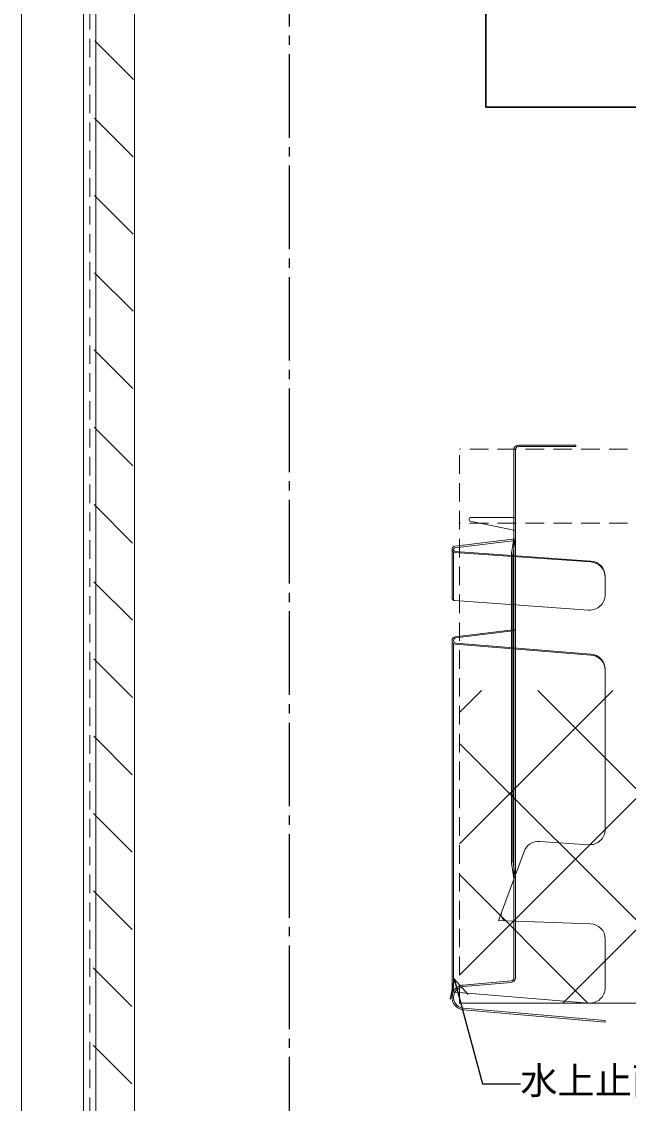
# Model space of a CAD drawing. Units: millimetres at full size, sheet at 1:3; details may follow other scales. Extents: x -1263 to 1258, y -891 to 1036.
# Drawn here: x -940.4 to -744.3, y 67.6 to 417.1 of the extents above; entities that cross this region are included whole.
import ezdxf
from ezdxf.enums import TextEntityAlignment as Align

# ---------------------------------------------------------------- set-up
doc = ezdxf.new("R2010")
doc.units = ezdxf.units.MM
doc.header["$LTSCALE"] = 3
doc.linetypes.add('CHAIN2', pattern=[12, 9, -1, 1, -1])
doc.linetypes.add('DASHED2', pattern=[3, 2, -1])
for name, color, linetype, lineweight in [('0-4_寸法線1', 5, 'Continuous', 25), ('0-6_名称1', 5, 'Continuous', 25), ('0-C_屋根2', 3, 'DASHED2', 9), ('0-E_外壁1', 6, 'Continuous', 20), ('1-1_水切1', 134, 'Continuous', 30), ('2-1_裏貼1', 2, 'Continuous', 18), ('3-1_面戸', 7, 'Continuous', 5), ('3-9_断熱材1', 4, 'Continuous', 5), ('3-D_防水シート', 3, 'DASHED2', 9)]:
    doc.layers.add(name, color=color, linetype=linetype, lineweight=lineweight)
doc.styles.add('ＭＳ ゴシック', font='')
doc.styles.get('ＭＳ ゴシック').set_extended_font_data('MS Gothic')

msp = doc.modelspace()

# ---------------------------------------------------------------- linework, layer by layer
at = {"layer": '0-4_寸法線1', "linetype": 'CHAIN2'}
msp.add_line((-853.915, 730.583), (-853.915, -619.534), dxfattribs=at)
at = {"layer": '0-6_名称1'}
for q in [(-801.93, 101.269), (-796.135, 102.822)]:
    msp.add_line((-800.585, 107.841), q, dxfattribs=at)
msp.add_lwpolyline([(-800.585, 107.841), (-791.497, 73.922), (-779.194, 73.922)], dxfattribs=at)
at = {"layer": '0-C_屋根2'}
for p, q in [((-798.915, 100.017), (-798.915, 279.017)), ((893.444, 279.017), (-798.915, 279.017)), ((893.444, 255.017), (-798.915, 255.017))]:
    msp.add_line(p, q, dxfattribs=at)
at = {"layer": '0-C_屋根2', "linetype": 'Continuous'}
msp.add_line((893.444, 100.017), (-798.915, 100.017), dxfattribs=at)
at = {"layer": '0-E_外壁1'}
for p, q in [((-940.415, 645.517), (-940.415, -619.534)), ((-920.415, 645.517), (-920.415, -619.534))]:
    msp.add_line(p, q, dxfattribs=at)
at = {"layer": '1-1_水切1'}
for p, q in [((-790.415, 568.58), (-790.415, 389.517)), ((-790.415, 389.517), (-603.94, 389.517))]:
    msp.add_line(p, q, dxfattribs=at)
at = {"layer": '2-1_裏貼1'}
for p, q in [((-904.297, 398.404), (-916.777, 410.885)), ((-904.335, 373.443), (-916.816, 385.923)), ((-904.374, 348.481), (-916.854, 360.962)), ((-904.412, 323.52), (-916.893, 336)), ((-904.451, 298.558), (-916.931, 311.039)), ((-904.489, 273.597), (-916.97, 286.077)), ((-904.528, 248.635), (-917.008, 261.116)), ((-904.566, 223.674), (-917.047, 236.155)), ((-904.605, 198.712), (-917.085, 211.193)), ((-798.915, 109.051), (-706.949, 201.017)), ((-798.915, 151.477), (-749.376, 201.017)), ((-798.915, 193.903), (-791.802, 201.017)), ((-672.581, 100.017), (-773.581, 201.017)), ((-765.523, 100.017), (-664.523, 201.017)), ((-904.643, 173.751), (-917.124, 186.232)), ((-715.007, 100.017), (-798.915, 183.925)), ((-904.682, 148.789), (-917.162, 161.27)), ((-757.433, 100.017), (-798.915, 141.499)), ((-904.72, 123.828), (-917.201, 136.309)), ((-904.759, 98.866), (-917.239, 111.347)), ((-904.797, 73.905), (-917.278, 86.386))]:
    msp.add_line(p, q, dxfattribs=at)
at = {"layer": '3-1_面戸'}
for p, q in [((-761.309, 280.295), (-779.809, 280.295)), ((-761.309, 279.795), (-779.809, 279.795)), ((-761.309, 280.295), (-761.309, 279.795)), ((-780.809, 278.795), (-780.809, 245.264)), ((-780.809, 277.17), (-780.809, 265.569)), ((-795.809, 256.392), (-795.809, 256.173)), ((-780.809, 252.694), (-795.41, 255.684)), ((-780.809, 256.892), (-795.309, 256.892)), ((-781.309, 252.796), (-781.309, 250.324)), ((-780.809, 250.012), (-800.446, 247.613)), ((-780.809, 249.466), (-800.276, 247.133)), ((-781.984, 246.08), (-781.454, 249.388)), ((-780.809, 250.295), (-781.484, 246.08)), ((-781.454, 249.388), (-781.366, 249.944)), ((-781.366, 249.944), (-781.309, 250.295)), ((-781.309, 250.324), (-781.309, 250.295)), ((-781.309, 250.295), (-781.309, 249.951)), ((-781.309, 249.951), (-781.309, 249.406)), ((-781.309, 249.406), (-781.309, 245.854)), ((-801.309, 246.622), (-801.309, 231.026)), ((-800.809, 245.755), (-800.809, 230.16)), ((-756.44, 242.544), (-800.378, 245.623)), ((-756.44, 242.824), (-800.229, 245.892)), ((-781.309, 245.854), (-781.309, 245.205)), ((-781.309, 245.205), (-781.309, 244.567)), ((-780.809, 245.264), (-780.809, 244.532)), ((-782.109, 244.5), (-782.109, 228.748)), ((-781.609, 244.5), (-781.609, 227.733)), ((-781.309, 244.567), (-781.309, 228.691)), ((-780.809, 244.532), (-780.809, 228.656)), ((-751.789, 231.986), (-751.789, 237.836)), ((-757.139, 226.998), (-800.378, 230.028)), ((-782.109, 228.748), (-782.109, 220.521)), ((-781.609, 227.733), (-781.609, 219.928)), ((-781.309, 228.691), (-781.309, 220.62)), ((-780.809, 228.656), (-780.809, 214.733)), ((-780.809, 220.681), (-800.307, 218.288)), ((-780.809, 220.4), (-800.05, 218.038)), ((-782.109, 220.521), (-782.109, 146.091)), ((-781.309, 220.62), (-781.309, 140.101)), ((-801.309, 217.135), (-801.309, 122.555)), ((-781.609, 219.928), (-781.609, 146.091)), ((-800.809, 216.179), (-800.809, 121.571)), ((-756.388, 212.446), (-800.239, 215.975)), ((-756.388, 212.767), (-799.994, 216.277)), ((-780.809, 214.733), (-780.809, 141.446)), ((-751.789, 156.145), (-751.789, 207.783)), ((-757.133, 151.157), (-772.971, 152.248)), ((-785.346, 129.239), (-778.001, 149.002)), ((-781.309, 140.296), (-781.984, 144.511)), ((-780.938, 141.1), (-781.484, 144.511)), ((-781.309, 140.101), (-781.309, 126.47)), ((-780.809, 140.296), (-780.938, 141.1)), ((-780.809, 141.446), (-780.809, 126.454)), ((-786.314, 126.635), (-785.346, 129.239)), ((-786.314, 126.635), (-783.538, 126.544)), ((-756.625, 125.656), (-783.538, 126.544)), ((-781.309, 126.47), (-781.309, 108.171)), ((-780.809, 126.454), (-780.809, 108.171)), ((-801.309, 122.555), (-801.309, 104.628)), ((-800.809, 121.571), (-800.809, 103.68)), ((-751.789, 105), (-751.789, 120.659)), ((-782.222, 107.175), (-797.658, 105.824)), ((-782.179, 106.676), (-797.614, 105.326)), ((-757.191, 100.017), (-800.252, 103.482)), ((-751.789, 94.344), (-797.541, 98.347)), ((-751.833, 93.846), (-797.584, 97.849)), ((-751.789, 94.344), (-751.833, 93.846))]:
    msp.add_line(p, q, dxfattribs=at)
msp.add_lwpolyline([(-781.309, 278.795), (-781.309, 256.892), (-781.309, 252.796)], dxfattribs=at)
for centre, radius, start, end in [((-779.809, 278.795), 1.5, 90, 180), ((-779.809, 278.795), 1, 90, 180), ((-795.309, 256.392), 0.5, 90, 180), ((-795.309, 256.173), 0.5, 180, 258.42858), ((-800.308, 246.622), 1.001, 96.96361, 265.99155), ((-800.185, 246.515), 0.624, 96.83391, 265.99159), ((-772.109, 244.5), 10, 176.49747, 179.29703), ((-772.109, 244.5), 10, 173.33964, 176.49747), ((-772.109, 244.5), 10, 170.90972, 173.33964), ((-771.609, 244.5), 10, 170.90972, 180), ((-772.109, 244.5), 10, 179.29703, 180), ((-756.789, 237.836), 5, 360, 85.99155), ((-756.789, 237.556), 5, 360, 85.99155), ((-800.308, 231.026), 1.001, 179.99999, 265.99155), ((-756.789, 231.986), 5, 265.99155, 360), ((-800.146, 217.135), 1.164, 96.99873, 265.39854), ((-799.923, 217.16), 0.886, 96.99873, 265.39856), ((-756.789, 207.783), 5, 360, 85.39854), ((-756.789, 207.462), 5, 360, 85.39854), ((-756.789, 156.145), 5, 266.05867, 360), ((-773.315, 147.26), 5, 86.05867, 159.61187), ((-772.109, 146.091), 10, 180, 189.09028), ((-771.609, 146.091), 10, 180, 189.09028), ((-783.472, 128.542), 2, 159.61187, 268.11095), ((-756.789, 120.659), 5, 360, 88.11095), ((-797.309, 101.839), 4, 95, 152.17332), ((-797.309, 101.839), 3.5, 95, 151.64238), ((-782.309, 108.171), 1, 275, 360), ((-782.309, 108.171), 1.5, 275, 360), ((-756.789, 105), 5, 265.39854, 360), ((-800.16, 104.628), 1.15, 180, 265.39854), ((-797.309, 101.839), 4, 152.17332, 266.05743), ((-797.309, 101.839), 3.5, 151.64238, 266.13045)]:
    msp.add_arc(centre, radius, start, end, dxfattribs=at)
at = {"layer": '3-9_断熱材1'}
for p, q in [((-916.415, 645.517), (-916.415, -619.534)), ((-903.915, 645.517), (-903.915, -619.534))]:
    msp.add_line(p, q, dxfattribs=at)
at = {"layer": '3-D_防水シート'}
msp.add_line((-918.415, 645.517), (-918.415, -619.534), dxfattribs=at)

# ---------------------------------------------------------------- texts
at = {"layer": '0-6_名称1', "style": 'ＭＳ ゴシック'}
msp.add_text('水上止面戸\u3000\u3000\u3000\u3000', height=8.798, dxfattribs=at).set_placement((-779.194, 67.922), align=Align.BOTTOM_LEFT)

doc.saveas('drawing.dxf')
